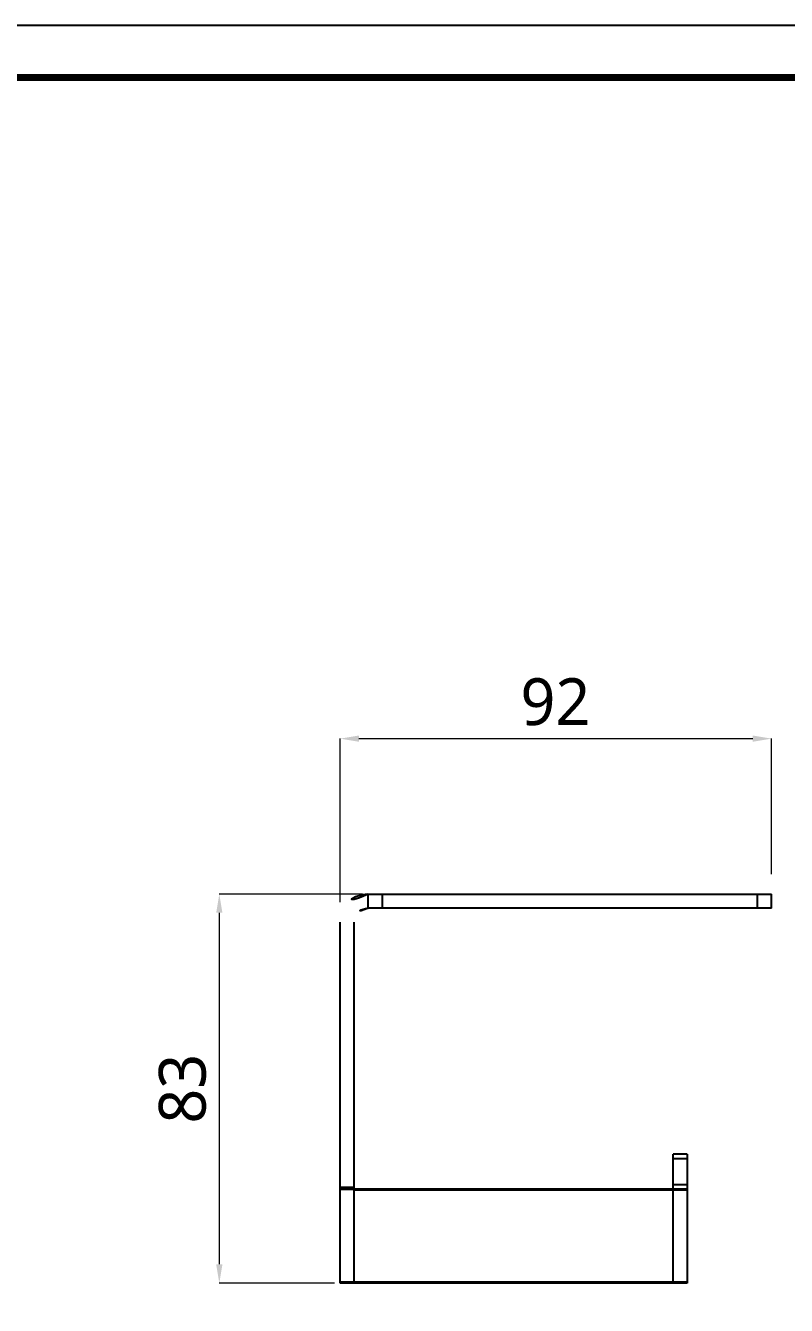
# Model space of a CAD drawing. Extents: x 16296681342 to 16296681993, y -37409617900 to -37409617423.
# Drawn here: x 16296681675.6 to 16296681837.9, y -37409617696.2 to -37409617423.2 of the extents above; entities that cross this region are included whole.
import ezdxf

# ---------------------------------------------------------------- set-up
doc = ezdxf.new("R2010")
doc.units = 0
doc.header["$LTSCALE"] = 10
doc.header["$MEASUREMENT"] = 0
doc.header["$PDMODE"] = 3
doc.header["$PDSIZE"] = -10
doc.layers.get('0').update_dxf_attribs({"linetype": 'CONTINUOUS'})
doc.layers.get('DEFPOINTS').update_dxf_attribs({"linetype": 'CONTINUOUS'})
doc.layers.add('BODY', color=7, linetype='CONTINUOUS')
doc.styles.add('Daelim Dimension', font='NanumGothic.ttf')
doc.dimstyles.new('DEFAULT', dxfattribs={"dimscale": 2, "dimtxt": 2, "dimasz": 2, "dimexe": 0, "dimexo": 2, "dimgap": 1, "dimtad": 1, "dimdec": 1, "dimzin": 9, "dimdsep": 46, "dimtxsty": 'Daelim Dimension', "dimcen": 0.5, "dimclrd": 252, "dimclre": 252, "dimclrt": 3, "dimadec": 1, "dimazin": 0, "dimtfac": 1, "dimtdec": 1, "dimtix": 1, "dimtmove": 0, "dimatfit": 3, "dimfxl": 0, "dimtolj": 1, "dimtzin": 1, "dimlwd": 9, "dimlwe": 9, "dimarcsym": 0})

# ---------------------------------------------------------------- blocks, each defined once
blk = doc.blocks.new('*D29')
at = {"layer": 'BODY', "color": 5, "lineweight": 9, "ltscale": 0.7}
for p, q in [((16296681747.48031, -37409617608.46938), (16296681716.93932, -37409617608.46938)), ((16296681716.93932, -37409617612.46938), (16296681716.93932, -37409617687.46938)), ((16296681741.48031, -37409617691.46938), (16296681716.93932, -37409617691.46938))]:
    blk.add_line(p, q, dxfattribs=at)
at = {"layer": 'BODY', "color": 5, "ltscale": 0.7}
for points in [[(16296681716.27265, -37409617612.46938), (16296681717.60598, -37409617612.46938), (16296681716.93932, -37409617608.46938)], [(16296681716.27265, -37409617687.46938), (16296681717.60598, -37409617687.46938), (16296681716.93932, -37409617691.46938)]]:
    blk.add_solid(points, dxfattribs=at)
at = {"layer": 'DEFPOINTS', "color": 0, "ltscale": 0.7}
for p in [(16296681751.48031, -37409617608.46938), (16296681716.93932, -37409617691.46938), (16296681745.48031, -37409617691.46938)]:
    blk.add_point(p, dxfattribs=at)
at = {"layer": 'BODY', "color": 7, "lineweight": 5, "ltscale": 0.7, "insert": (16296681704.03802, -37409617649.99939), "char_height": 10, "width": 13.9333333, "attachment_point": 2, "rotation": 90, "style": 'Daelim Dimension'}
blk.add_mtext('\\A1;83', dxfattribs=at)
blk = doc.blocks.new('*D30')
at = {"layer": 'BODY', "color": 5, "lineweight": 9, "ltscale": 0.7}
for p, q in [((16296681742.730301, -37409617610.219353), (16296681742.730301, -37409617575.297478)), ((16296681746.730301, -37409617575.297478), (16296681830.730301, -37409617575.297478)), ((16296681834.730301, -37409617604.219353), (16296681834.730301, -37409617575.297478))]:
    blk.add_line(p, q, dxfattribs=at)
at = {"layer": 'BODY', "color": 5, "ltscale": 0.7}
for points in [[(16296681746.730301, -37409617574.630814), (16296681746.730301, -37409617575.964142), (16296681742.730301, -37409617575.297478)], [(16296681830.730301, -37409617574.630814), (16296681830.730301, -37409617575.964142), (16296681834.730301, -37409617575.297478)]]:
    blk.add_solid(points, dxfattribs=at)
at = {"layer": 'DEFPOINTS', "color": 0, "ltscale": 0.7}
for p in [(16296681834.730301, -37409617575.297478), (16296681834.730301, -37409617608.219353), (16296681742.730301, -37409617614.219353)]:
    blk.add_point(p, dxfattribs=at)
at = {"layer": 'BODY', "color": 7, "lineweight": 5, "ltscale": 0.7, "insert": (16296681788.637739, -37409617562.4105), "char_height": 10, "width": 13.93333333, "attachment_point": 2, "style": 'Daelim Dimension'}
blk.add_mtext('\\A1;92', dxfattribs=at)

msp = doc.modelspace()

# ---------------------------------------------------------------- linework, layer by layer
at = {"color": 7, "linetype": 'Continuous'}
for p, q in [((16296681748.730301, -37409617611.46936), (16296681748.730301, -37409617608.46936)), ((16296681748.730301, -37409617608.46936), (16296681834.730301, -37409617608.46936)), ((16296681751.730301, -37409617611.46936), (16296681751.730301, -37409617608.46936)), ((16296681831.730301, -37409617611.46936), (16296681831.730301, -37409617608.46936)), ((16296681834.730301, -37409617611.46936), (16296681834.730301, -37409617608.46936)), ((16296681834.730301, -37409617611.46936), (16296681748.730301, -37409617611.46936)), ((16296681742.730301, -37409617691.46936), (16296681742.730301, -37409617614.469353)), ((16296681745.730301, -37409617691.46936), (16296681745.730301, -37409617614.469353)), ((16296681816.730301, -37409617663.96936), (16296681813.730301, -37409617663.96936)), ((16296681813.730301, -37409617691.46936), (16296681813.730301, -37409617663.96936)), ((16296681816.730301, -37409617664.96936), (16296681813.730301, -37409617664.96936)), ((16296681816.730301, -37409617663.96936), (16296681816.730301, -37409617691.46936)), ((16296681745.730301, -37409617671.11319), (16296681742.730301, -37409617671.11319)), ((16296681745.730301, -37409617671.527451), (16296681742.730301, -37409617671.527451)), ((16296681816.730301, -37409617671.46936), (16296681745.730301, -37409617671.46936)), ((16296681813.730301, -37409617670.469353), (16296681816.730301, -37409617670.469353)), ((16296681816.730301, -37409617671.651176), (16296681745.730301, -37409617671.651176)), ((16296681816.730301, -37409617691.287521), (16296681742.730301, -37409617691.287521)), ((16296681816.730301, -37409617691.46936), (16296681742.730301, -37409617691.46936))]:
    msp.add_line(p, q, dxfattribs=at)
at = {"ltscale": 0.5}
msp.add_lwpolyline([(16296681342.439421, -37409617900.150017), (16296681993.439421, -37409617900.150017), (16296681993.439421, -37409617423.150017), (16296681342.439421, -37409617423.150017)], close=True, dxfattribs=at)
at = {"color": 5, "linetype": 'ByBlock', "lineweight": 200, "const_width": 1.5}
msp.add_lwpolyline([(16296681352.907619, -37409617879.725304), (16296681982.907619, -37409617879.725304), (16296681982.907619, -37409617434.225304), (16296681352.907619, -37409617434.225304)], close=True, dxfattribs=at)
at = {"color": 7, "linetype": 'Continuous'}
for radius in [6, 3]:
    msp.add_arc((16296681748.730301, -37409617614.469353), radius, 90, 180, dxfattribs=at)

# ---------------------------------------------------------------- dimensions: what is measured, and where the dimension line sits
at = {"layer": 'BODY', "lineweight": 5, "ltscale": 0.7}
dim = msp.add_linear_dim(base=(16296681834.730301, -37409617575.297478), p1=(16296681742.730301, -37409617614.219353), p2=(16296681834.730301, -37409617608.219353), dimstyle='DEFAULT', override={"dimtxt": 5, "dimclrd": 5, "dimclre": 5, "dimclrt": 7}, dxfattribs=at)
dim.commit()
dim.dimension.update_dxf_attribs({"geometry": '*D30', "text_midpoint": (16296681788.637739, -37409617575.297478), "dimtype": 160})
dim = msp.add_linear_dim(base=(16296681716.93932, -37409617691.469383), p1=(16296681751.480301, -37409617608.46936), p2=(16296681745.480301, -37409617691.46936), angle=270, dimstyle='DEFAULT', override={"dimtxt": 5, "dimclrd": 5, "dimclre": 5, "dimclrt": 7}, dxfattribs=at)
dim.commit()
dim.dimension.update_dxf_attribs({"geometry": '*D29', "text_midpoint": (16296681716.939301, -37409617649.99939), "dimtype": 160})

doc.saveas('drawing.dxf')
